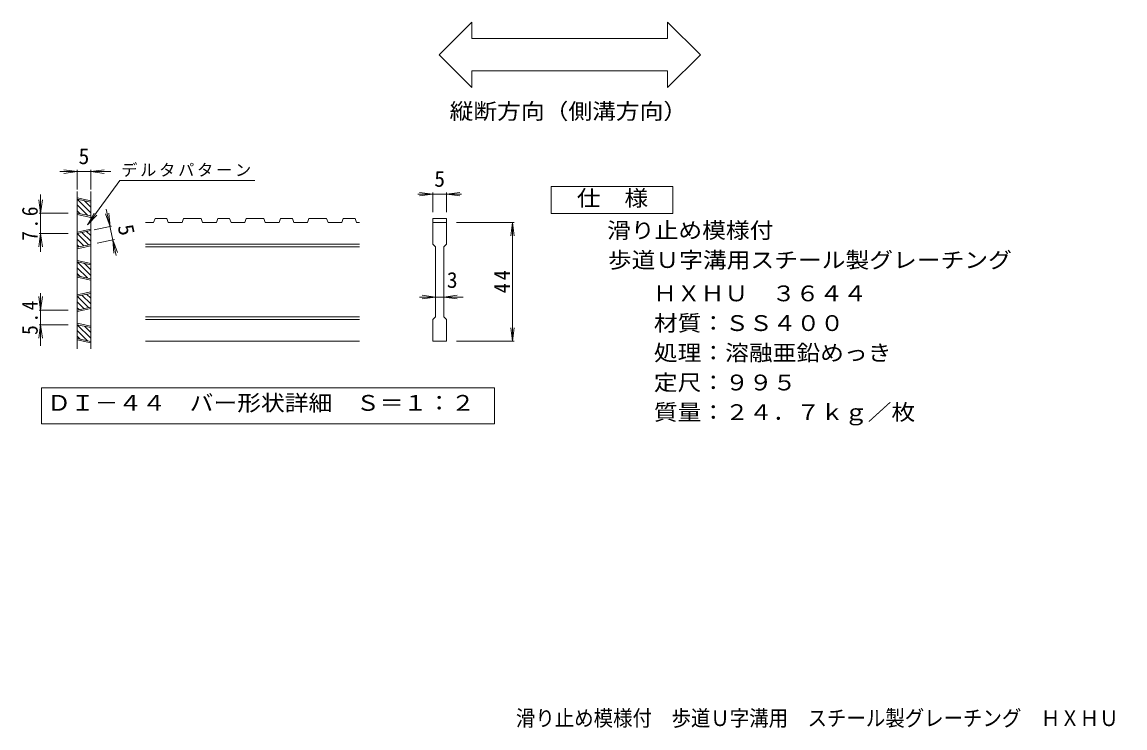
# Model space of a CAD drawing. Units: millimetres, scale not verified, with parts at other scales. Extents: x -905 to 930, y -680 to 661.
# Drawn here: x -905 to 116, y -680 to -27 of the extents above; entities that cross this region are included whole.
import ezdxf
from ezdxf.enums import TextEntityAlignment as Align

# ---------------------------------------------------------------- set-up
doc = ezdxf.new("R2010")
doc.units = ezdxf.units.MM
doc.header["$LTSCALE"] = 5
for name, color, linetype, lineweight in [('B-0', 2, 'Continuous', 9), ('B-4', 7, 'Continuous', 9), ('D-2', 3, 'Continuous', 9), ('D-4', 7, 'Continuous', 9), ('D-F', 7, 'Continuous', 9), ('F-4', 2, 'Continuous', 9)]:
    doc.layers.add(name, color=color, linetype=linetype, lineweight=lineweight)
doc.layers.add('B-5', color=2, linetype='Continuous')
doc.styles.add('ＭＳ ゴシック', font='')
doc.styles.get('ＭＳ ゴシック').set_extended_font_data('MS Gothic')

msp = doc.modelspace()

# ---------------------------------------------------------------- linework, layer by layer
at = {"layer": 'B-0'}
for p, q in [((-302.289, -179.006), (-302.289, -204.006)), ((-302.289, -204.006), (-414.789, -204.006))]:
    msp.add_line(p, q, dxfattribs=at)
at = {"layer": 'B-4'}
for p, q in [((-488.255, -26.733), (-518.561, -57.039)), ((-488.255, -26.733), (-488.255, -42.039)), ((-306.979, -26.733), (-276.673, -57.039)), ((-306.979, -26.733), (-306.979, -42.039)), ((-488.255, -42.039), (-306.979, -42.039)), ((-518.561, -57.039), (-488.255, -87.345)), ((-276.673, -57.039), (-306.979, -87.345)), ((-488.255, -72.039), (-488.255, -87.345)), ((-488.255, -72.039), (-306.979, -72.039)), ((-306.979, -72.039), (-306.979, -87.345))]:
    msp.add_line(p, q, dxfattribs=at)
at = {"layer": 'B-4', "color": 2}
for p, q in [((-414.789, -179.006), (-302.289, -179.006)), ((-414.789, -204.006), (-414.789, -179.006))]:
    msp.add_line(p, q, dxfattribs=at)
at = {"layer": 'D-2'}
for p, q in [((-853.555, -183.633), (-853.555, -329.371)), ((-841.055, -183.633), (-841.055, -329.371)), ((-841.055, -192.197), (-853.555, -189.522)), ((-841.055, -193.476), (-853.555, -190.801)), ((-853.555, -190.801), (-841.055, -203.301)), ((-846.808, -192.245), (-841.055, -197.997)), ((-853.555, -196.104), (-844.039, -205.62)), ((-853.555, -201.407), (-850.786, -204.176)), ((-853.555, -203.584), (-841.055, -206.259)), ((-853.555, -204.862), (-841.055, -207.537)), ((-782.786, -212.258), (-790.412, -212.258)), ((-770.489, -208.508), (-769.211, -212.258)), ((-756.428, -212.258), (-769.211, -212.258)), ((-738.781, -208.508), (-737.503, -212.258)), ((-712.423, -208.508), (-711.145, -212.258)), ((-698.362, -212.258), (-711.145, -212.258)), ((-680.715, -208.508), (-679.437, -212.258)), ((-654.357, -208.508), (-653.079, -212.258)), ((-640.296, -212.258), (-653.079, -212.258)), ((-622.649, -208.508), (-621.371, -212.258)), ((-596.291, -208.508), (-595.013, -212.258)), ((-592.155, -212.258), (-595.013, -212.258)), ((-524.265, -208.508), (-511.766, -208.508)), ((-524.265, -208.508), (-524.265, -212.258)), ((-524.265, -212.258), (-511.766, -212.258)), ((-524.265, -232.258), (-524.265, -212.258)), ((-524.265, -212.258), (-511.766, -212.258)), ((-511.766, -208.508), (-511.766, -212.258)), ((-511.766, -212.258), (-511.766, -232.258)), ((-853.555, -221.23), (-841.055, -218.555)), ((-853.555, -222.509), (-841.055, -219.834)), ((-853.555, -222.509), (-843.026, -233.038)), ((-849.187, -221.574), (-841.055, -229.705)), ((-844.818, -220.639), (-841.055, -224.402)), ((-853.555, -227.812), (-847.394, -233.973)), ((-853.555, -235.292), (-841.055, -232.617)), ((-853.555, -233.115), (-851.762, -234.908)), ((-853.555, -236.57), (-841.055, -233.895)), ((-592.155, -232.258), (-790.412, -232.258)), ((-592.155, -234.758), (-790.412, -234.758)), ((-524.265, -232.258), (-521.766, -234.758)), ((-521.766, -299.758), (-521.766, -234.758)), ((-514.266, -234.758), (-511.766, -232.258)), ((-514.266, -234.758), (-514.266, -299.758)), ((-841.055, -250.263), (-853.555, -247.588)), ((-841.055, -251.542), (-853.555, -248.867)), ((-853.555, -248.867), (-841.055, -261.367)), ((-853.555, -254.17), (-844.039, -263.686)), ((-846.808, -250.311), (-841.055, -256.063)), ((-853.555, -259.473), (-850.786, -262.242)), ((-853.555, -261.65), (-841.055, -264.325)), ((-853.555, -262.928), (-841.055, -265.603)), ((-853.555, -279.296), (-841.055, -276.621)), ((-853.555, -280.575), (-841.055, -277.9)), ((-853.555, -280.575), (-843.026, -291.104)), ((-849.187, -279.64), (-841.055, -287.771)), ((-844.818, -278.705), (-841.055, -282.468)), ((-853.555, -285.878), (-847.394, -292.039)), ((-853.555, -293.358), (-841.055, -290.683)), ((-853.555, -291.181), (-851.762, -292.974)), ((-853.555, -294.636), (-841.055, -291.961)), ((-841.055, -308.329), (-853.555, -305.654)), ((-592.155, -299.758), (-790.412, -299.758)), ((-592.155, -302.258), (-790.412, -302.258)), ((-514.266, -299.758), (-511.766, -302.258)), ((-511.766, -302.258), (-511.766, -322.258)), ((-841.055, -309.608), (-853.555, -306.933)), ((-853.555, -306.933), (-841.055, -319.433)), ((-853.555, -312.236), (-844.039, -321.752)), ((-846.808, -308.377), (-841.055, -314.129)), ((-853.555, -317.539), (-850.786, -320.308)), ((-853.555, -319.716), (-841.055, -322.391)), ((-853.555, -320.994), (-841.055, -323.669)), ((-592.155, -322.258), (-790.412, -322.258)), ((-511.766, -322.258), (-524.265, -322.258))]:
    msp.add_line(p, q, dxfattribs=at)
for points in [[(-770.489, -208.508), (-781.507, -208.508), (-782.786, -212.258)], [(-738.781, -208.508), (-755.149, -208.508), (-756.428, -212.258)], [(-712.423, -208.508), (-723.441, -208.508), (-724.72, -212.258), (-737.503, -212.258)], [(-680.715, -208.508), (-697.083, -208.508), (-698.362, -212.258)], [(-654.357, -208.508), (-665.375, -208.508), (-666.654, -212.258), (-679.437, -212.258)], [(-622.649, -208.508), (-639.017, -208.508), (-640.296, -212.258)], [(-596.291, -208.508), (-607.309, -208.508), (-608.588, -212.258), (-621.371, -212.258)], [(-524.265, -322.258), (-524.265, -302.258), (-521.766, -299.758)]]:
    msp.add_lwpolyline(points, dxfattribs=at)
at = {"layer": 'D-4'}
msp.add_line((-813.947, -173.334), (-689.1, -173.334), dxfattribs=at)
at = {"layer": 'D-F'}
for p, q in [((-822.555, -165.166), (-869.749, -165.166)), ((-853.555, -165.166), (-865.948, -163.535)), ((-853.555, -165.166), (-865.948, -166.798)), ((-853.555, -181.647), (-853.555, -163.666)), ((-841.055, -165.166), (-828.662, -163.535)), ((-841.055, -181.647), (-841.055, -163.666)), ((-841.055, -165.166), (-828.662, -166.798)), ((-887.371, -203.584), (-889.003, -191.191)), ((-887.371, -186.379), (-887.371, -239.488)), ((-887.371, -203.584), (-885.739, -191.191)), ((-497.829, -186.131), (-538.107, -186.131)), ((-524.265, -186.131), (-536.659, -184.499)), ((-524.265, -186.131), (-536.659, -187.762)), ((-524.265, -202.716), (-524.265, -184.631)), ((-511.766, -186.131), (-499.373, -184.499)), ((-511.766, -202.716), (-511.766, -184.631)), ((-511.766, -186.131), (-499.373, -187.762)), ((-862.024, -203.584), (-888.871, -203.584)), ((-817.431, -242.892), (-826.609, -200.003)), ((-823.184, -216.009), (-824.182, -203.549)), ((-843.926, -214.541), (-835.316, -205.479)), ((-823.184, -216.009), (-827.373, -204.232)), ((-502.378, -212.258), (-449.043, -212.258)), ((-450.542, -212.258), (-452.174, -224.651)), ((-450.542, -322.258), (-450.542, -212.258)), ((-450.542, -212.258), (-448.911, -224.651)), ((-887.371, -222.509), (-889.003, -234.902)), ((-862.024, -222.509), (-888.871, -222.509)), ((-887.371, -222.509), (-885.739, -234.902)), ((-837.725, -219.121), (-821.717, -215.695)), ((-835.11, -231.344), (-819.102, -227.919)), ((-820.568, -228.233), (-816.38, -240.01)), ((-820.568, -228.233), (-819.571, -240.693)), ((-887.371, -293.358), (-889.003, -280.965)), ((-887.371, -277.608), (-887.371, -326.563)), ((-887.371, -293.358), (-885.739, -280.965)), ((-496.387, -281.315), (-536.622, -281.315)), ((-521.766, -281.315), (-534.159, -279.683)), ((-521.766, -281.315), (-534.159, -282.947)), ((-521.766, -281.315), (-521.766, -282.815)), ((-514.266, -281.315), (-501.873, -279.683)), ((-514.266, -281.315), (-514.266, -282.815)), ((-514.266, -281.315), (-501.873, -282.947)), ((-862.024, -293.358), (-888.871, -293.358)), ((-887.371, -306.933), (-889.003, -319.326)), ((-862.024, -306.933), (-888.871, -306.933)), ((-887.371, -306.933), (-885.739, -319.326)), ((-450.542, -322.258), (-452.174, -309.865)), ((-450.542, -322.258), (-448.911, -309.865)), ((-502.378, -322.258), (-449.043, -322.258))]:
    msp.add_line(p, q, dxfattribs=at)
msp.add_lwpolyline([(-813.947, -173.334), (-843.926, -214.541), (-837.954, -203.559)], dxfattribs=at)
msp.add_lwpolyline([(-886.516, -365.489), (-886.516, -398.715), (-467.362, -398.715), (-467.362, -365.489)], close=True, dxfattribs=at)

# ---------------------------------------------------------------- texts
at = {"layer": 'B-0', "style": 'ＭＳ ゴシック', "width": 1.1}
for s, p in [('仕\u3000様', (-391.039, -201.506)), ('滑り止め模様付', (-363.027, -231.265)), ('歩道Ｕ字溝用スチール製グレーチング', (-362.31, -258.765)), ('\u3000\u3000ＨＸＨＵ\u3000３６４４', (-364.461, -289.668)), ('\u3000\u3000材質：ＳＳ４００', (-363.744, -317.168)), ('\u3000\u3000処理：溶融亜鉛めっき', (-363.744, -344.668)), ('\u3000\u3000定尺：９９５', (-363.744, -372.168)), ('\u3000\u3000質量：２４．７ｋｇ／枚', (-363.744, -399.668))]:
    msp.add_text(s, height=14.66, dxfattribs=at).set_placement(p, align=Align.BOTTOM_LEFT)
at = {"layer": 'B-5', "style": 'ＭＳ ゴシック', "width": 1.1}
msp.add_text('縦断方向（側溝方向）', height=14.66, dxfattribs=at).set_placement((-508.867, -121), align=Align.BOTTOM_LEFT)
at = {"layer": 'D-4', "insert": (-812.825, -170.009), "char_height": 11, "attachment_point": 7, "style": 'ＭＳ ゴシック'}
msp.add_mtext('\\T1.17;デルタパターン', dxfattribs=at)
at = {"layer": 'D-F', "color": 2, "style": 'ＭＳ ゴシック'}
for s, p in [('5', (-852.305, -162.666)), ('5', (-523.016, -183.631)), ('3', (-511.354, -277.254))]:
    msp.add_text(s, height=14.66, dxfattribs=at).set_placement(p, align=Align.BOTTOM_LEFT)
msp.add_text('5', height=14.66, rotation=282.08, dxfattribs=at).set_placement((-820.478, -216.709), align=Align.BOTTOM_LEFT)
at = {"layer": 'D-F', "color": 2, "style": 'ＭＳ ゴシック', "width": 1.1}
msp.add_text('ＤＩ－４４\u3000バー形状詳細\u3000Ｓ＝１：２', height=14.66, dxfattribs=at).set_placement((-881.405, -391.047), align=Align.BOTTOM_LEFT)
at = {"layer": 'D-F', "color": 2, "char_height": 14.66, "attachment_point": 7, "rotation": 90, "style": 'ＭＳ ゴシック'}
for s, insert in [('\\T1.27;\\W0.9;7.6', (-889.871, -229.296)), ('\\T1.27;\\W0.95;44', (-453.043, -277.883)), ('\\T1.27;\\W0.9;5.4', (-889.871, -316.395))]:
    msp.add_mtext(s, dxfattribs=dict(at, insert=insert))
at = {"layer": 'F-4', "style": 'ＭＳ ゴシック', "width": 0.9}
msp.add_text('滑り止め模様付\u3000歩道Ｕ字溝用\u3000スチール製グレーチング\u3000ＨＸＨＵ ３６４４', height=14.66, dxfattribs=at).set_placement((-447.436, -682.92), align=Align.BOTTOM_LEFT)

doc.saveas('drawing.dxf')
